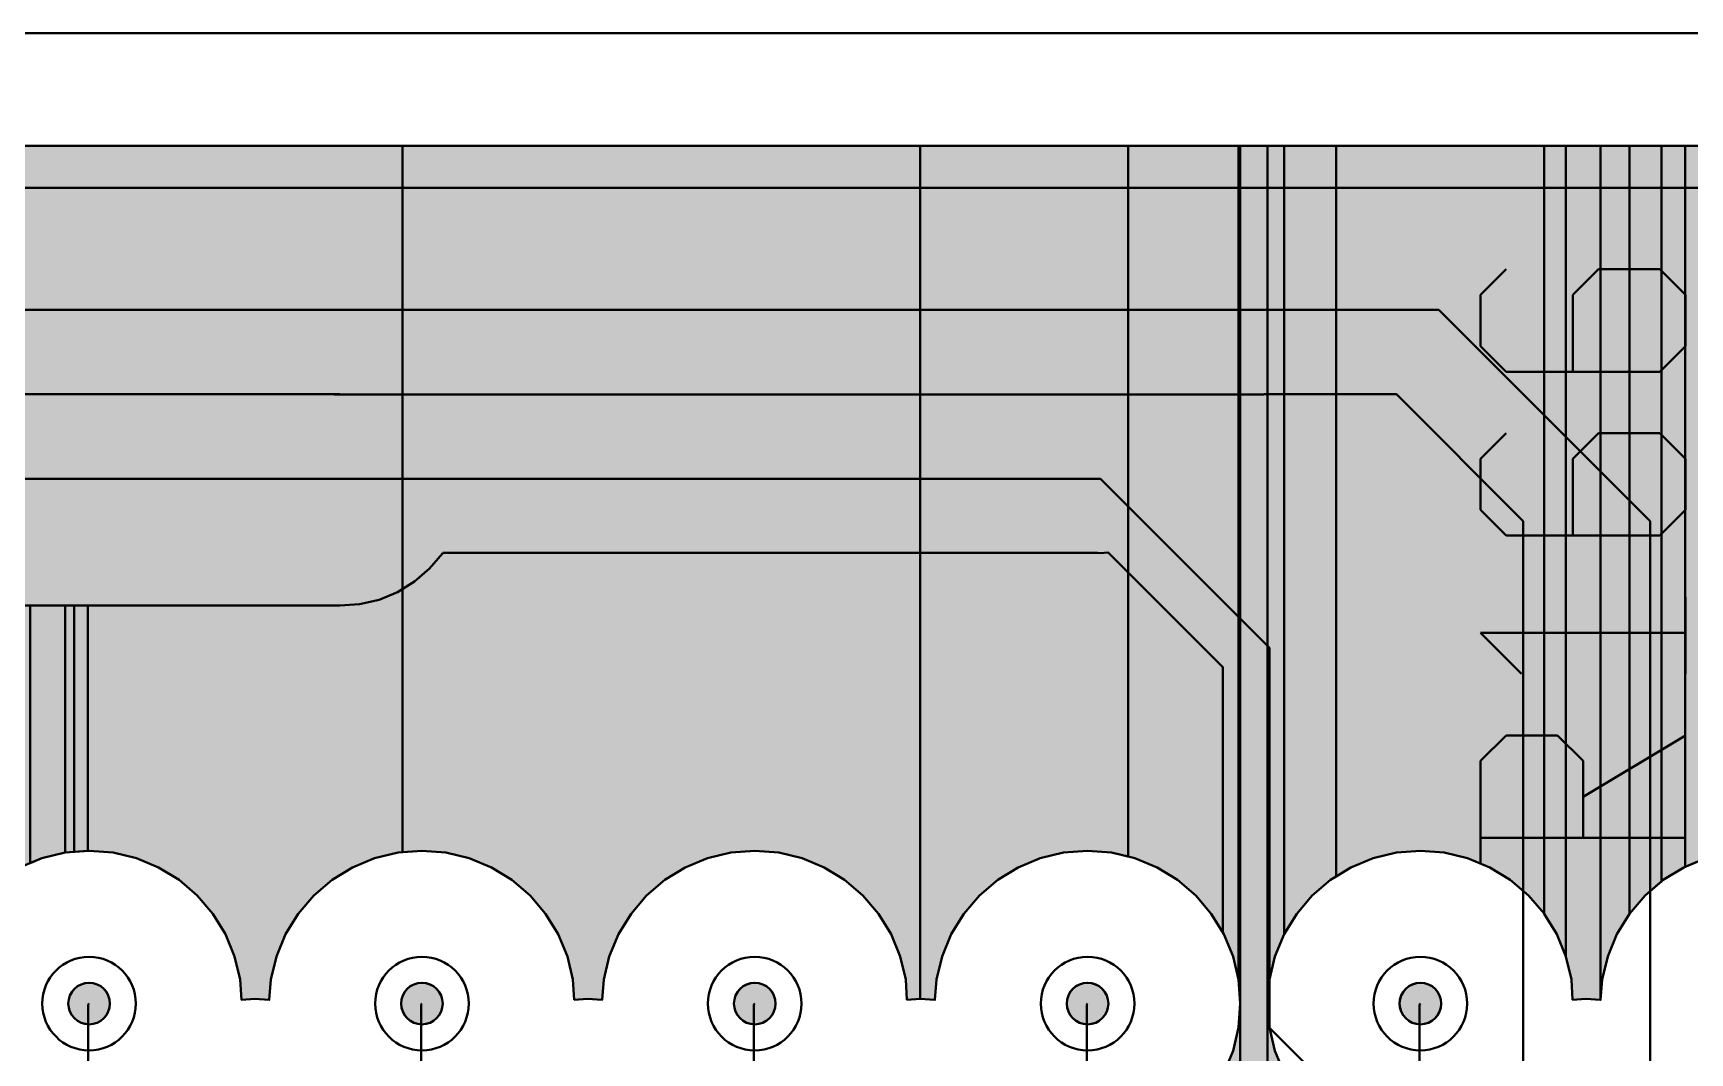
# Model space of a CAD drawing. Header units: millimetres. Extents: x 3.8 to 71.6, y 3.7 to 38.5.
# Drawn here: x 33.43 to 41.4, y 33.54 to 38.45 of the extents above; entities that cross this region are included whole.
import ezdxf

# ---------------------------------------------------------------- set-up
doc = ezdxf.new("R2010")
doc.units = ezdxf.units.MM
for name, color, linetype in [('bottom_copper', 7, 'Continuous'), ('drill_plated', 7, 'Continuous'), ('outline', 7, 'Continuous'), ('top_copper', 7, 'Continuous'), ('top_silk', 7, 'Continuous')]:
    doc.layers.add(name, color=color, linetype=linetype)

# ---------------------------------------------------------------- blocks, each defined once
blk = doc.blocks.new('Block4090')
at = {"layer": 'bottom_copper', "lineweight": 40}
for points in [[(0, 29.8829), (-0.0442, 29.9895), (-0.1045, 30.0879), (-0.1048, 33.782), (0, 33.782), (0, 29.8829)], [(0.1668, 29.6734), (0.0967, 29.679), (0.0326, 29.6739), (0.0269, 29.7707), (0, 29.8829), (0, 33.782), (0.1668, 33.782), (0.1668, 29.6734)], [(0.3059, 30.0879), (0.2456, 29.9895), (0.2014, 29.8829), (0.1745, 29.7707), (0.1668, 29.6734), (0.1668, 33.782), (0.3059, 33.782), (0.3059, 30.0879)], [(0.4592, 30.2426), (0.3808, 30.1756), (0.3059, 30.0879), (0.3059, 33.782), (0.4592, 33.782), (0.4592, 30.2426)], [(0.5734, 30.3135), (0.567, 30.3108), (0.4685, 30.2505), (0.4592, 30.2426), (0.4592, 33.782), (0.5734, 33.782), (0.5734, 30.3135)], [(0.7493, 30.3732), (0.6735, 30.355), (0.5734, 30.3135), (0.5734, 33.782), (0.7493, 33.782), (0.7493, 30.3732)]]:
    blk.add_hatch(color=7, dxfattribs=at).paths.add_polyline_path(points, flags=0)
at = {"layer": 'bottom_copper', "color": 7, "lineweight": 40}
for points in [[(0, 29.8829), (-0.0442, 29.9895), (-0.1045, 30.0879), (-0.1048, 33.782), (0, 33.782), (0, 29.8829)], [(0.1668, 29.6734), (0.0967, 29.679), (0.0326, 29.6739), (0.0269, 29.7707), (0, 29.8829), (0, 33.782), (0.1668, 33.782), (0.1668, 29.6734)], [(0.3059, 30.0879), (0.2456, 29.9895), (0.2014, 29.8829), (0.1745, 29.7707), (0.1668, 29.6734), (0.1668, 33.782), (0.3059, 33.782), (0.3059, 30.0879)], [(0.4592, 30.2426), (0.3808, 30.1756), (0.3059, 30.0879), (0.3059, 33.782), (0.4592, 33.782), (0.4592, 30.2426)], [(0.5734, 30.3135), (0.567, 30.3108), (0.4685, 30.2505), (0.4592, 30.2426), (0.4592, 33.782), (0.5734, 33.782), (0.5734, 30.3135)], [(0.7493, 30.3732), (0.6735, 30.355), (0.5734, 30.3135), (0.5734, 33.782), (0.7493, 33.782), (0.7493, 30.3732)]]:
    blk.add_lwpolyline(points, close=True, dxfattribs=at)
blk = doc.blocks.new('Block6140')
at = {"layer": 'bottom_copper', "lineweight": 40}
for points in [[(0, 0), (-0.0269, 0.1122), (-0.0711, 0.2188), (-0.1314, 0.3172), (-0.2063, 0.4049), (-0.294, 0.4798), (-0.3924, 0.5401), (-0.499, 0.5843), (-0.5317, 0.5921), (-0.5317, 4.0113), (0, 4.0113), (0, 0)], [(0.0068, -0.115), (0, 0), (0, 4.0113), (0.0068, 4.0113), (0.0068, -0.115)], [(0.1385, -0.819), (0.0068, -0.819), (0.0068, 4.0113), (0.1385, 4.0113), (0.1385, -0.819)], [(0.2187, 0.2188), (0.1745, 0.1122), (0.1476, 0), (0.1385, -0.115), (0.1385, 4.0113), (0.2187, 4.0113), (0.2187, 0.2188)], [(0.4683, 0.4962), (0.4416, 0.4798), (0.3539, 0.4049), (0.279, 0.3172), (0.2187, 0.2188), (0.2187, 4.0113), (0.4683, 4.0113), (0.4683, 0.4962)], [(0.0068, -0.819), (-0.1206, -0.819), (-0.1206, -0.5296), (-0.0711, -0.4488), (-0.0269, -0.3422), (0, -0.23), (0.0068, -0.115), (0.0068, -0.819)], [(0.2602, -0.819), (0.1385, -0.819), (0.1385, -0.115), (0.1476, -0.23), (0.1745, -0.3422), (0.2187, -0.4488), (0.2602, -0.5166), (0.2602, -0.819)]]:
    blk.add_hatch(color=7, dxfattribs=at).paths.add_polyline_path(points, flags=0)
at = {"layer": 'bottom_copper', "color": 7, "lineweight": 40}
for points in [[(0, 0), (-0.0269, 0.1122), (-0.0711, 0.2188), (-0.1314, 0.3172), (-0.2063, 0.4049), (-0.294, 0.4798), (-0.3924, 0.5401), (-0.499, 0.5843), (-0.5317, 0.5921), (-0.5317, 4.0113), (0, 4.0113), (0, 0)], [(0.0068, -0.115), (0, 0), (0, 4.0113), (0.0068, 4.0113), (0.0068, -0.115)], [(0.1385, -0.819), (0.0068, -0.819), (0.0068, 4.0113), (0.1385, 4.0113), (0.1385, -0.819)], [(0.2187, 0.2188), (0.1745, 0.1122), (0.1476, 0), (0.1385, -0.115), (0.1385, 4.0113), (0.2187, 4.0113), (0.2187, 0.2188)], [(0.4683, 0.4962), (0.4416, 0.4798), (0.3539, 0.4049), (0.279, 0.3172), (0.2187, 0.2188), (0.2187, 4.0113), (0.4683, 4.0113), (0.4683, 0.4962)], [(0.0068, -0.819), (-0.1206, -0.819), (-0.1206, -0.5296), (-0.0711, -0.4488), (-0.0269, -0.3422), (0, -0.23), (0.0068, -0.115), (0.0068, -0.819)], [(0.2602, -0.819), (0.1385, -0.819), (0.1385, -0.115), (0.1476, -0.23), (0.1745, -0.3422), (0.2187, -0.4488), (0.2602, -0.5166), (0.2602, -0.819)]]:
    blk.add_lwpolyline(points, close=True, dxfattribs=at)
blk = doc.blocks.new('Block12384')
at = {"layer": 'bottom_copper', "lineweight": 40}
blk.add_hatch(color=7, dxfattribs=at).paths.add_polyline_path([(3.8698, 4.0074), (3.8486, 4.0057), (3.7364, 3.9788), (3.6298, 3.9346), (3.5314, 3.8743), (3.4437, 3.7994), (3.3688, 3.7117), (3.3085, 3.6133), (3.2643, 3.5067), (3.2374, 3.3945), (3.2297, 3.2972), (3.1596, 3.3028), (3.0955, 3.2977), (3.0898, 3.3945), (3.0629, 3.5067), (3.0187, 3.6133), (2.9584, 3.7117), (2.8835, 3.7994), (2.7958, 3.8743), (2.6974, 3.9346), (2.5908, 3.9788), (2.4786, 4.0057), (2.3636, 4.0148), (2.2486, 4.0057), (2.1364, 3.9788), (2.0298, 3.9346), (1.9314, 3.8743), (1.8437, 3.7994), (1.7688, 3.7117), (1.7085, 3.6133), (1.6643, 3.5067), (1.6374, 3.3945), (1.6297, 3.2972), (1.5596, 3.3028), (1.4446, 3.2937), (1.3324, 3.2668), (1.2258, 3.2226), (1.1274, 3.1623), (1.0397, 3.0874), (0.9648, 2.9997), (0.9045, 2.9013), (0.8603, 2.7947), (0.8334, 2.6825), (0.825, 2.5755), (0.5295, 2.5755), (0.5096, 2.5771), (0.4299, 2.5708), (0.3521, 2.5521), (0.2783, 2.5215), (0.2101, 2.4797), (0.1493, 2.4278), (0.0974, 2.367), (0.0974, 7.4058), (3.8698, 7.4058), (3.8698, 4.0074)], flags=0)
at = {"layer": 'bottom_copper', "color": 7, "lineweight": 40}
blk.add_lwpolyline([(0.0974, 7.4058), (3.8698, 7.4058), (3.8698, 4.0074), (3.8698, 4.0074), (3.8486, 4.0057), (3.7364, 3.9788), (3.6298, 3.9346), (3.5314, 3.8743), (3.4437, 3.7994), (3.3688, 3.7117), (3.3085, 3.6133), (3.2643, 3.5067), (3.2374, 3.3945), (3.2297, 3.2972), (3.1596, 3.3028), (3.0955, 3.2977), (3.0898, 3.3945), (3.0629, 3.5067), (3.0187, 3.6133), (2.9584, 3.7117), (2.8835, 3.7994), (2.7958, 3.8743), (2.6974, 3.9346), (2.5908, 3.9788), (2.4786, 4.0057), (2.3636, 4.0148), (2.2486, 4.0057), (2.1364, 3.9788), (2.0298, 3.9346)], dxfattribs=at)
blk = doc.blocks.new('Block37699')
at = {"layer": 'top_copper', "lineweight": 40}
for points in [[(4.074, 4.4845), (3.9618, 4.4576), (3.9049, 4.434), (3.9049, 5.6731), (4.074, 5.6731), (4.074, 4.4845)], [(4.117, 4.4879), (4.074, 4.4845), (4.074, 5.6731), (4.117, 5.6731), (4.117, 4.4879)], [(4.1835, 4.4931), (4.117, 4.4879), (4.117, 5.6731), (4.1835, 5.6731), (4.1835, 4.4931)]]:
    blk.add_hatch(color=7, dxfattribs=at).paths.add_polyline_path(points, flags=0)
at = {"layer": 'top_copper', "color": 7, "lineweight": 40}
for points in [[(4.074, 4.4845), (3.9618, 4.4576), (3.9049, 4.434), (3.9049, 5.6731), (4.074, 5.6731), (4.074, 4.4845)], [(4.117, 4.4879), (4.074, 4.4845), (4.074, 5.6731), (4.117, 5.6731), (4.117, 4.4879)], [(4.1835, 4.4931), (4.117, 4.4879), (4.117, 5.6731), (4.1835, 5.6731), (4.1835, 4.4931)]]:
    blk.add_lwpolyline(points, close=True, dxfattribs=at)

msp = doc.modelspace()

# ---------------------------------------------------------------- hatches: boundary and pattern name
at = {"layer": 'bottom_copper', "lineweight": 40}
for points in [[(37.6985, 33.8051), (37.6359, 33.8002), (37.6302, 33.897), (37.6033, 34.0092), (37.5591, 34.1158), (37.4988, 34.2142), (37.4239, 34.3019), (37.3362, 34.3768), (37.2378, 34.4371), (37.1312, 34.4813), (37.019, 34.5082), (36.904, 34.5173), (36.789, 34.5082), (36.6768, 34.4813), (36.5702, 34.4371), (36.4718, 34.3768), (36.3841, 34.3019), (36.3092, 34.2142), (36.2489, 34.1158), (36.2047, 34.0092), (36.1778, 33.897), (36.1701, 33.7997), (36.1, 33.8053), (36.0359, 33.8002), (36.0302, 33.897), (36.0033, 34.0092), (35.9591, 34.1158), (35.8988, 34.2142), (35.8239, 34.3019), (35.7362, 34.3768), (35.6378, 34.4371), (35.5312, 34.4813), (35.419, 34.5082), (35.304, 34.5173), (35.2102, 34.5099), (35.2102, 37.9083), (37.6985, 37.9083), (37.6985, 33.8051)], [(38.6985, 34.4891), (38.619, 34.5082), (38.504, 34.5173), (38.389, 34.5082), (38.2768, 34.4813), (38.1702, 34.4371), (38.0718, 34.3768), (37.9841, 34.3019), (37.9092, 34.2142), (37.8489, 34.1158), (37.8047, 34.0092), (37.7778, 33.897), (37.7701, 33.7997), (37.7, 33.8053), (37.6985, 33.8051), (37.6985, 37.9083), (38.6985, 37.9083), (38.6985, 34.4891)], [(40.6985, 34.2145), (40.6239, 34.3019), (40.5362, 34.3768), (40.4378, 34.4371), (40.3312, 34.4813), (40.219, 34.5082), (40.104, 34.5173), (39.989, 34.5082), (39.8768, 34.4813), (39.7702, 34.4371), (39.6985, 34.3932), (39.6985, 37.9083), (40.6985, 37.9083), (40.6985, 34.2145)], [(33.8021, 33.7625), (33.7964, 33.7437), (33.7871, 33.7264), (33.7747, 33.7113), (33.7596, 33.6989), (33.7423, 33.6896), (33.7235, 33.6839), (33.704, 33.682), (33.6845, 33.6839), (33.6657, 33.6896), (33.6484, 33.6989), (33.6333, 33.7113), (33.6209, 33.7264), (33.6116, 33.7437), (33.6059, 33.7625), (33.604, 33.782), (33.6059, 33.8015), (33.6116, 33.8203), (33.6209, 33.8376), (33.6333, 33.8527), (33.6484, 33.8651), (33.6657, 33.8744), (33.6845, 33.8801), (33.704, 33.882), (33.7235, 33.8801), (33.7423, 33.8744), (33.7596, 33.8651), (33.7747, 33.8527), (33.7871, 33.8376), (33.7964, 33.8203), (33.8021, 33.8015), (33.804, 33.782), (33.8021, 33.7625)], [(35.4021, 33.7625), (35.3964, 33.7437), (35.3871, 33.7264), (35.3747, 33.7113), (35.3596, 33.6989), (35.3423, 33.6896), (35.3235, 33.6839), (35.304, 33.682), (35.2845, 33.6839), (35.2657, 33.6896), (35.2484, 33.6989), (35.2333, 33.7113), (35.2209, 33.7264), (35.2116, 33.7437), (35.2059, 33.7625), (35.204, 33.782), (35.2059, 33.8015), (35.2116, 33.8203), (35.2209, 33.8376), (35.2333, 33.8527), (35.2484, 33.8651), (35.2657, 33.8744), (35.2845, 33.8801), (35.304, 33.882), (35.3235, 33.8801), (35.3423, 33.8744), (35.3596, 33.8651), (35.3747, 33.8527), (35.3871, 33.8376), (35.3964, 33.8203), (35.4021, 33.8015), (35.404, 33.782), (35.4021, 33.7625)], [(37.0021, 33.7625), (36.9964, 33.7437), (36.9871, 33.7264), (36.9747, 33.7113), (36.9596, 33.6989), (36.9423, 33.6896), (36.9235, 33.6839), (36.904, 33.682), (36.8845, 33.6839), (36.8657, 33.6896), (36.8484, 33.6989), (36.8333, 33.7113), (36.8209, 33.7264), (36.8116, 33.7437), (36.8059, 33.7625), (36.804, 33.782), (36.8059, 33.8015), (36.8116, 33.8203), (36.8209, 33.8376), (36.8333, 33.8527), (36.8484, 33.8651), (36.8657, 33.8744), (36.8845, 33.8801), (36.904, 33.882), (36.9235, 33.8801), (36.9423, 33.8744), (36.9596, 33.8651), (36.9747, 33.8527), (36.9871, 33.8376), (36.9964, 33.8203), (37.0021, 33.8015), (37.004, 33.782), (37.0021, 33.7625)], [(38.6021, 33.7625), (38.5964, 33.7437), (38.5871, 33.7264), (38.5747, 33.7113), (38.5596, 33.6989), (38.5423, 33.6896), (38.5235, 33.6839), (38.504, 33.682), (38.4845, 33.6839), (38.4657, 33.6896), (38.4484, 33.6989), (38.4333, 33.7113), (38.4209, 33.7264), (38.4116, 33.7437), (38.4059, 33.7625), (38.404, 33.782), (38.4059, 33.8015), (38.4116, 33.8203), (38.4209, 33.8376), (38.4333, 33.8527), (38.4484, 33.8651), (38.4657, 33.8744), (38.4845, 33.8801), (38.504, 33.882), (38.5235, 33.8801), (38.5423, 33.8744), (38.5596, 33.8651), (38.5747, 33.8527), (38.5871, 33.8376), (38.5964, 33.8203), (38.6021, 33.8015), (38.604, 33.782), (38.6021, 33.7625)], [(40.2021, 33.7625), (40.1964, 33.7437), (40.1871, 33.7264), (40.1747, 33.7113), (40.1596, 33.6989), (40.1423, 33.6896), (40.1235, 33.6839), (40.104, 33.682), (40.0845, 33.6839), (40.0657, 33.6896), (40.0484, 33.6989), (40.0333, 33.7113), (40.0209, 33.7264), (40.0116, 33.7437), (40.0059, 33.7625), (40.004, 33.782), (40.0059, 33.8015), (40.0116, 33.8203), (40.0209, 33.8376), (40.0333, 33.8527), (40.0484, 33.8651), (40.0657, 33.8744), (40.0845, 33.8801), (40.104, 33.882), (40.1235, 33.8801), (40.1423, 33.8744), (40.1596, 33.8651), (40.1747, 33.8527), (40.1871, 33.8376), (40.1964, 33.8203), (40.2021, 33.8015), (40.204, 33.782), (40.2021, 33.7625)]]:
    msp.add_hatch(color=7, dxfattribs=at).paths.add_polyline_path(points, flags=0)
at = {"layer": 'drill_plated', "lineweight": 40}
for points in [[(33.8021, 33.7625), (33.7964, 33.7437), (33.7871, 33.7264), (33.7747, 33.7113), (33.7596, 33.6989), (33.7423, 33.6896), (33.7235, 33.6839), (33.704, 33.682), (33.6845, 33.6839), (33.6657, 33.6896), (33.6484, 33.6989), (33.6333, 33.7113), (33.6209, 33.7264), (33.6116, 33.7437), (33.6059, 33.7625), (33.604, 33.782), (33.6059, 33.8015), (33.6116, 33.8203), (33.6209, 33.8376), (33.6333, 33.8527), (33.6484, 33.8651), (33.6657, 33.8744), (33.6845, 33.8801), (33.704, 33.882), (33.7235, 33.8801), (33.7423, 33.8744), (33.7596, 33.8651), (33.7747, 33.8527), (33.7871, 33.8376), (33.7964, 33.8203), (33.8021, 33.8015), (33.804, 33.782), (33.8021, 33.7625)], [(35.4021, 33.7625), (35.3964, 33.7437), (35.3871, 33.7264), (35.3747, 33.7113), (35.3596, 33.6989), (35.3423, 33.6896), (35.3235, 33.6839), (35.304, 33.682), (35.2845, 33.6839), (35.2657, 33.6896), (35.2484, 33.6989), (35.2333, 33.7113), (35.2209, 33.7264), (35.2116, 33.7437), (35.2059, 33.7625), (35.204, 33.782), (35.2059, 33.8015), (35.2116, 33.8203), (35.2209, 33.8376), (35.2333, 33.8527), (35.2484, 33.8651), (35.2657, 33.8744), (35.2845, 33.8801), (35.304, 33.882), (35.3235, 33.8801), (35.3423, 33.8744), (35.3596, 33.8651), (35.3747, 33.8527), (35.3871, 33.8376), (35.3964, 33.8203), (35.4021, 33.8015), (35.404, 33.782), (35.4021, 33.7625)], [(37.0021, 33.7625), (36.9964, 33.7437), (36.9871, 33.7264), (36.9747, 33.7113), (36.9596, 33.6989), (36.9423, 33.6896), (36.9235, 33.6839), (36.904, 33.682), (36.8845, 33.6839), (36.8657, 33.6896), (36.8484, 33.6989), (36.8333, 33.7113), (36.8209, 33.7264), (36.8116, 33.7437), (36.8059, 33.7625), (36.804, 33.782), (36.8059, 33.8015), (36.8116, 33.8203), (36.8209, 33.8376), (36.8333, 33.8527), (36.8484, 33.8651), (36.8657, 33.8744), (36.8845, 33.8801), (36.904, 33.882), (36.9235, 33.8801), (36.9423, 33.8744), (36.9596, 33.8651), (36.9747, 33.8527), (36.9871, 33.8376), (36.9964, 33.8203), (37.0021, 33.8015), (37.004, 33.782), (37.0021, 33.7625)], [(38.6021, 33.7625), (38.5964, 33.7437), (38.5871, 33.7264), (38.5747, 33.7113), (38.5596, 33.6989), (38.5423, 33.6896), (38.5235, 33.6839), (38.504, 33.682), (38.4845, 33.6839), (38.4657, 33.6896), (38.4484, 33.6989), (38.4333, 33.7113), (38.4209, 33.7264), (38.4116, 33.7437), (38.4059, 33.7625), (38.404, 33.782), (38.4059, 33.8015), (38.4116, 33.8203), (38.4209, 33.8376), (38.4333, 33.8527), (38.4484, 33.8651), (38.4657, 33.8744), (38.4845, 33.8801), (38.504, 33.882), (38.5235, 33.8801), (38.5423, 33.8744), (38.5596, 33.8651), (38.5747, 33.8527), (38.5871, 33.8376), (38.5964, 33.8203), (38.6021, 33.8015), (38.604, 33.782), (38.6021, 33.7625)], [(40.2021, 33.7625), (40.1964, 33.7437), (40.1871, 33.7264), (40.1747, 33.7113), (40.1596, 33.6989), (40.1423, 33.6896), (40.1235, 33.6839), (40.104, 33.682), (40.0845, 33.6839), (40.0657, 33.6896), (40.0484, 33.6989), (40.0333, 33.7113), (40.0209, 33.7264), (40.0116, 33.7437), (40.0059, 33.7625), (40.004, 33.782), (40.0059, 33.8015), (40.0116, 33.8203), (40.0209, 33.8376), (40.0333, 33.8527), (40.0484, 33.8651), (40.0657, 33.8744), (40.0845, 33.8801), (40.104, 33.882), (40.1235, 33.8801), (40.1423, 33.8744), (40.1596, 33.8651), (40.1747, 33.8527), (40.1871, 33.8376), (40.1964, 33.8203), (40.2021, 33.8015), (40.204, 33.782), (40.2021, 33.7625)]]:
    msp.add_hatch(color=7, dxfattribs=at).paths.add_polyline_path(points, flags=0)
at = {"layer": 'top_copper', "lineweight": 40}
for points in [[(39.1542, 34.1238), (39.0988, 34.2142), (39.0239, 34.3019), (38.9362, 34.3768), (38.8378, 34.4371), (38.7312, 34.4813), (38.619, 34.5082), (38.504, 34.5173), (38.389, 34.5082), (38.2768, 34.4813), (38.1702, 34.4371), (38.0718, 34.3768), (37.9841, 34.3019), (37.9092, 34.2142), (37.8489, 34.1158), (37.8047, 34.0092), (37.7778, 33.897), (37.7701, 33.7997), (37.7, 33.8053), (37.6359, 33.8002), (37.6302, 33.897), (37.6033, 34.0092), (37.5591, 34.1158), (37.4988, 34.2142), (37.4239, 34.3019), (37.3362, 34.3768), (37.2378, 34.4371), (37.1312, 34.4813), (37.019, 34.5082), (36.904, 34.5173), (36.789, 34.5082), (36.6768, 34.4813), (36.5702, 34.4371), (36.4718, 34.3768), (36.3841, 34.3019), (36.3092, 34.2142), (36.2489, 34.1158), (36.2047, 34.0092), (36.1778, 33.897), (36.1701, 33.7997), (36.1, 33.8053), (36.0359, 33.8002), (36.0302, 33.897), (36.0033, 34.0092), (35.9591, 34.1158), (35.8988, 34.2142), (35.8239, 34.3019), (35.7362, 34.3768), (35.6378, 34.4371), (35.5312, 34.4813), (35.419, 34.5082), (35.304, 34.5173), (35.189, 34.5082), (35.0768, 34.4813), (34.9702, 34.4371), (34.8718, 34.3768), (34.7841, 34.3019), (34.7092, 34.2142), (34.6489, 34.1158), (34.6047, 34.0092), (34.5778, 33.897), (34.5701, 33.7997), (34.5, 33.8053), (34.4359, 33.8002), (34.4302, 33.897), (34.4033, 34.0092), (34.3591, 34.1158), (34.2988, 34.2142), (34.2239, 34.3019), (34.1362, 34.3768), (34.0378, 34.4371), (33.9312, 34.4813), (33.819, 34.5082), (33.704, 34.5173), (33.6985, 34.5168), (33.6985, 35.6968), (34.9088, 35.6968), (35.0045, 35.7024), (35.0978, 35.7248), (35.1864, 35.7616), (35.2682, 35.8117), (35.3412, 35.874), (35.4035, 35.947), (35.4053, 35.95), (38.5517, 35.95), (38.5656, 35.9489), (38.6028, 35.9518), (39.1542, 35.4004), (39.1542, 34.1238)], [(33.8021, 33.7625), (33.7964, 33.7437), (33.7871, 33.7264), (33.7747, 33.7113), (33.7596, 33.6989), (33.7423, 33.6896), (33.7235, 33.6839), (33.704, 33.682), (33.6845, 33.6839), (33.6657, 33.6896), (33.6484, 33.6989), (33.6333, 33.7113), (33.6209, 33.7264), (33.6116, 33.7437), (33.6059, 33.7625), (33.604, 33.782), (33.6059, 33.8015), (33.6116, 33.8203), (33.6209, 33.8376), (33.6333, 33.8527), (33.6484, 33.8651), (33.6657, 33.8744), (33.6845, 33.8801), (33.704, 33.882), (33.7235, 33.8801), (33.7423, 33.8744), (33.7596, 33.8651), (33.7747, 33.8527), (33.7871, 33.8376), (33.7964, 33.8203), (33.8021, 33.8015), (33.804, 33.782), (33.8021, 33.7625)], [(35.4021, 33.7625), (35.3964, 33.7437), (35.3871, 33.7264), (35.3747, 33.7113), (35.3596, 33.6989), (35.3423, 33.6896), (35.3235, 33.6839), (35.304, 33.682), (35.2845, 33.6839), (35.2657, 33.6896), (35.2484, 33.6989), (35.2333, 33.7113), (35.2209, 33.7264), (35.2116, 33.7437), (35.2059, 33.7625), (35.204, 33.782), (35.2059, 33.8015), (35.2116, 33.8203), (35.2209, 33.8376), (35.2333, 33.8527), (35.2484, 33.8651), (35.2657, 33.8744), (35.2845, 33.8801), (35.304, 33.882), (35.3235, 33.8801), (35.3423, 33.8744), (35.3596, 33.8651), (35.3747, 33.8527), (35.3871, 33.8376), (35.3964, 33.8203), (35.4021, 33.8015), (35.404, 33.782), (35.4021, 33.7625)], [(37.0021, 33.7625), (36.9964, 33.7437), (36.9871, 33.7264), (36.9747, 33.7113), (36.9596, 33.6989), (36.9423, 33.6896), (36.9235, 33.6839), (36.904, 33.682), (36.8845, 33.6839), (36.8657, 33.6896), (36.8484, 33.6989), (36.8333, 33.7113), (36.8209, 33.7264), (36.8116, 33.7437), (36.8059, 33.7625), (36.804, 33.782), (36.8059, 33.8015), (36.8116, 33.8203), (36.8209, 33.8376), (36.8333, 33.8527), (36.8484, 33.8651), (36.8657, 33.8744), (36.8845, 33.8801), (36.904, 33.882), (36.9235, 33.8801), (36.9423, 33.8744), (36.9596, 33.8651), (36.9747, 33.8527), (36.9871, 33.8376), (36.9964, 33.8203), (37.0021, 33.8015), (37.004, 33.782), (37.0021, 33.7625)], [(38.6021, 33.7625), (38.5964, 33.7437), (38.5871, 33.7264), (38.5747, 33.7113), (38.5596, 33.6989), (38.5423, 33.6896), (38.5235, 33.6839), (38.504, 33.682), (38.4845, 33.6839), (38.4657, 33.6896), (38.4484, 33.6989), (38.4333, 33.7113), (38.4209, 33.7264), (38.4116, 33.7437), (38.4059, 33.7625), (38.404, 33.782), (38.4059, 33.8015), (38.4116, 33.8203), (38.4209, 33.8376), (38.4333, 33.8527), (38.4484, 33.8651), (38.4657, 33.8744), (38.4845, 33.8801), (38.504, 33.882), (38.5235, 33.8801), (38.5423, 33.8744), (38.5596, 33.8651), (38.5747, 33.8527), (38.5871, 33.8376), (38.5964, 33.8203), (38.6021, 33.8015), (38.604, 33.782), (38.6021, 33.7625)], [(40.2021, 33.7625), (40.1964, 33.7437), (40.1871, 33.7264), (40.1747, 33.7113), (40.1596, 33.6989), (40.1423, 33.6896), (40.1235, 33.6839), (40.104, 33.682), (40.0845, 33.6839), (40.0657, 33.6896), (40.0484, 33.6989), (40.0333, 33.7113), (40.0209, 33.7264), (40.0116, 33.7437), (40.0059, 33.7625), (40.004, 33.782), (40.0059, 33.8015), (40.0116, 33.8203), (40.0209, 33.8376), (40.0333, 33.8527), (40.0484, 33.8651), (40.0657, 33.8744), (40.0845, 33.8801), (40.104, 33.882), (40.1235, 33.8801), (40.1423, 33.8744), (40.1596, 33.8651), (40.1747, 33.8527), (40.1871, 33.8376), (40.1964, 33.8203), (40.2021, 33.8015), (40.204, 33.782), (40.2021, 33.7625)]]:
    msp.add_hatch(color=7, dxfattribs=at).paths.add_polyline_path(points, flags=0)

# ---------------------------------------------------------------- linework, layer by layer
at = {"layer": 'bottom_copper', "color": 7, "lineweight": 40}
for p, q in [((30.6985, 37.9083), (35.2102, 37.9083)), ((35.2102, 34.5099), (35.2102, 37.9083)), ((35.2102, 37.9083), (37.6985, 37.9083)), ((35.2102, 37.9083), (35.2102, 34.5099)), ((37.6985, 33.8051), (37.6985, 37.9083)), ((37.6985, 37.9083), (38.6985, 37.9083)), ((37.6985, 37.9083), (37.6985, 33.8051)), ((38.6985, 34.4891), (38.6985, 37.9083)), ((38.6985, 37.9083), (39.6985, 37.9083)), ((38.6985, 37.9083), (38.6985, 34.4891)), ((39.6985, 34.3932), (39.6985, 37.9083)), ((39.6985, 37.9083), (40.6985, 37.9083)), ((39.6985, 37.9083), (39.6985, 34.3932)), ((40.6985, 34.2145), (40.6985, 37.9083)), ((40.6985, 37.9083), (48.6682, 37.9083)), ((40.6985, 37.9083), (40.6985, 34.2145)), ((33.589, 34.5082), (33.4768, 34.4813)), ((33.704, 34.5173), (33.589, 34.5082)), ((33.819, 34.5082), (33.704, 34.5173)), ((33.9312, 34.4813), (33.819, 34.5082)), ((35.189, 34.5082), (35.0768, 34.4813)), ((35.2102, 34.5099), (35.189, 34.5082)), ((35.304, 34.5173), (35.2102, 34.5099)), ((35.419, 34.5082), (35.304, 34.5173)), ((35.5312, 34.4813), (35.419, 34.5082)), ((36.789, 34.5082), (36.6768, 34.4813)), ((36.904, 34.5173), (36.789, 34.5082)), ((37.019, 34.5082), (36.904, 34.5173)), ((37.1312, 34.4813), (37.019, 34.5082)), ((38.389, 34.5082), (38.2768, 34.4813)), ((38.504, 34.5173), (38.389, 34.5082)), ((38.619, 34.5082), (38.504, 34.5173)), ((38.6985, 34.4891), (38.619, 34.5082)), ((38.7312, 34.4813), (38.6985, 34.4891)), ((39.989, 34.5082), (39.8768, 34.4813)), ((40.104, 34.5173), (39.989, 34.5082)), ((40.219, 34.5082), (40.104, 34.5173)), ((40.3312, 34.4813), (40.219, 34.5082)), ((33.4768, 34.4813), (33.3702, 34.4371)), ((34.0378, 34.4371), (33.9312, 34.4813)), ((34.1362, 34.3768), (34.0378, 34.4371)), ((34.9702, 34.4371), (34.8718, 34.3768)), ((35.0768, 34.4813), (34.9702, 34.4371)), ((35.6378, 34.4371), (35.5312, 34.4813)), ((35.7362, 34.3768), (35.6378, 34.4371)), ((36.5702, 34.4371), (36.4718, 34.3768)), ((36.6768, 34.4813), (36.5702, 34.4371)), ((37.2378, 34.4371), (37.1312, 34.4813)), ((37.3362, 34.3768), (37.2378, 34.4371)), ((38.1702, 34.4371), (38.0718, 34.3768)), ((38.2768, 34.4813), (38.1702, 34.4371)), ((38.8378, 34.4371), (38.7312, 34.4813)), ((38.9362, 34.3768), (38.8378, 34.4371)), ((39.7702, 34.4371), (39.6985, 34.3932)), ((39.8768, 34.4813), (39.7702, 34.4371)), ((40.4378, 34.4371), (40.3312, 34.4813)), ((40.5362, 34.3768), (40.4378, 34.4371)), ((41.3702, 34.4371), (41.2718, 34.3768)), ((41.4768, 34.4813), (41.3702, 34.4371)), ((34.2239, 34.3019), (34.1362, 34.3768)), ((34.8718, 34.3768), (34.7841, 34.3019)), ((35.8239, 34.3019), (35.7362, 34.3768)), ((36.4718, 34.3768), (36.3841, 34.3019)), ((37.4239, 34.3019), (37.3362, 34.3768)), ((38.0718, 34.3768), (37.9841, 34.3019)), ((39.0239, 34.3019), (38.9362, 34.3768)), ((39.6718, 34.3768), (39.5841, 34.3019)), ((39.6985, 34.3932), (39.6718, 34.3768)), ((40.6239, 34.3019), (40.5362, 34.3768)), ((41.2718, 34.3768), (41.1841, 34.3019)), ((34.2988, 34.2142), (34.2239, 34.3019)), ((34.7841, 34.3019), (34.7092, 34.2142)), ((35.8988, 34.2142), (35.8239, 34.3019)), ((36.3841, 34.3019), (36.3092, 34.2142)), ((37.4988, 34.2142), (37.4239, 34.3019)), ((37.9841, 34.3019), (37.9092, 34.2142)), ((39.0988, 34.2142), (39.0239, 34.3019)), ((39.5841, 34.3019), (39.5092, 34.2142)), ((40.6985, 34.2145), (40.6239, 34.3019)), ((41.1841, 34.3019), (41.1092, 34.2142)), ((34.3591, 34.1158), (34.2988, 34.2142)), ((34.7092, 34.2142), (34.6489, 34.1158)), ((35.9591, 34.1158), (35.8988, 34.2142)), ((36.3092, 34.2142), (36.2489, 34.1158)), ((37.5591, 34.1158), (37.4988, 34.2142)), ((37.9092, 34.2142), (37.8489, 34.1158)), ((39.1591, 34.1158), (39.0988, 34.2142)), ((39.5092, 34.2142), (39.4489, 34.1158)), ((40.6988, 34.2142), (40.6985, 34.2145)), ((40.7591, 34.1158), (40.6988, 34.2142)), ((41.1092, 34.2142), (41.0489, 34.1158)), ((34.4033, 34.0092), (34.3591, 34.1158)), ((34.6489, 34.1158), (34.6047, 34.0092)), ((36.0033, 34.0092), (35.9591, 34.1158)), ((36.2489, 34.1158), (36.2047, 34.0092)), ((37.6033, 34.0092), (37.5591, 34.1158)), ((37.8489, 34.1158), (37.8047, 34.0092)), ((39.2033, 34.0092), (39.1591, 34.1158)), ((39.4489, 34.1158), (39.4047, 34.0092)), ((40.8033, 34.0092), (40.7591, 34.1158)), ((41.0489, 34.1158), (41.0047, 34.0092)), ((34.4302, 33.897), (34.4033, 34.0092)), ((34.6047, 34.0092), (34.5778, 33.897)), ((36.0302, 33.897), (36.0033, 34.0092)), ((36.2047, 34.0092), (36.1778, 33.897)), ((37.6302, 33.897), (37.6033, 34.0092)), ((37.8047, 34.0092), (37.7778, 33.897)), ((39.2302, 33.897), (39.2033, 34.0092)), ((39.4047, 34.0092), (39.3778, 33.897)), ((40.8302, 33.897), (40.8033, 34.0092)), ((41.0047, 34.0092), (40.9778, 33.897)), ((34.4359, 33.8002), (34.4302, 33.897)), ((34.5778, 33.897), (34.5701, 33.7997)), ((36.0359, 33.8002), (36.0302, 33.897)), ((36.1778, 33.897), (36.1701, 33.7997)), ((37.6359, 33.8002), (37.6302, 33.897)), ((37.7778, 33.897), (37.7701, 33.7997)), ((39.237, 33.782), (39.2302, 33.897)), ((39.3778, 33.897), (39.3687, 33.782)), ((40.8359, 33.8002), (40.8302, 33.897)), ((40.9778, 33.897), (40.9701, 33.7997)), ((33.7, 33.778), (33.704, 33.782)), ((33.7, 31.77), (33.7, 33.778)), ((34.5, 33.8053), (34.4359, 33.8002)), ((34.5701, 33.7997), (34.5, 33.8053)), ((35.3, 33.778), (35.304, 33.782)), ((35.3, 31.77), (35.3, 33.778)), ((36.1, 33.8053), (36.0359, 33.8002)), ((36.1701, 33.7997), (36.1, 33.8053)), ((36.9, 33.778), (36.904, 33.782)), ((36.9, 31.77), (36.9, 33.778)), ((37.6985, 33.8051), (37.6359, 33.8002)), ((37.7, 33.8053), (37.6985, 33.8051)), ((37.7701, 33.7997), (37.7, 33.8053)), ((38.5, 33.778), (38.504, 33.782)), ((38.5, 31.77), (38.5, 33.778)), ((39.2302, 33.667), (39.237, 33.782)), ((39.3687, 33.782), (39.3778, 33.667)), ((40.1, 33.778), (40.104, 33.782)), ((40.1, 31.77), (40.1, 33.778)), ((40.9, 33.8053), (40.8359, 33.8002)), ((40.9701, 33.7997), (40.9, 33.8053)), ((39.2033, 33.5548), (39.2302, 33.667)), ((39.3778, 33.667), (39.4047, 33.5548)), ((39.1591, 33.4482), (39.2033, 33.5548)), ((39.4047, 33.5548), (39.4489, 33.4482))]:
    msp.add_line(p, q, dxfattribs=at)
for points in [[(37.6985, 33.8051), (37.6359, 33.8002), (37.6302, 33.897), (37.6033, 34.0092), (37.5591, 34.1158), (37.4988, 34.2142), (37.4239, 34.3019), (37.3362, 34.3768), (37.2378, 34.4371), (37.1312, 34.4813), (37.019, 34.5082), (36.904, 34.5173), (36.789, 34.5082), (36.6768, 34.4813), (36.5702, 34.4371), (36.4718, 34.3768), (36.3841, 34.3019), (36.3092, 34.2142), (36.2489, 34.1158), (36.2047, 34.0092), (36.1778, 33.897), (36.1701, 33.7997), (36.1, 33.8053), (36.0359, 33.8002), (36.0302, 33.897), (36.0033, 34.0092), (35.9591, 34.1158), (35.8988, 34.2142), (35.8239, 34.3019), (35.7362, 34.3768), (35.6378, 34.4371), (35.5312, 34.4813), (35.419, 34.5082), (35.304, 34.5173), (35.2102, 34.5099), (35.2102, 37.9083), (37.6985, 37.9083), (37.6985, 33.8051)], [(38.6985, 34.4891), (38.619, 34.5082), (38.504, 34.5173), (38.389, 34.5082), (38.2768, 34.4813), (38.1702, 34.4371), (38.0718, 34.3768), (37.9841, 34.3019), (37.9092, 34.2142), (37.8489, 34.1158), (37.8047, 34.0092), (37.7778, 33.897), (37.7701, 33.7997), (37.7, 33.8053), (37.6985, 33.8051), (37.6985, 37.9083), (38.6985, 37.9083), (38.6985, 34.4891)], [(40.6985, 34.2145), (40.6239, 34.3019), (40.5362, 34.3768), (40.4378, 34.4371), (40.3312, 34.4813), (40.219, 34.5082), (40.104, 34.5173), (39.989, 34.5082), (39.8768, 34.4813), (39.7702, 34.4371), (39.6985, 34.3932), (39.6985, 37.9083), (40.6985, 37.9083), (40.6985, 34.2145)], [(33.8021, 33.7625), (33.7964, 33.7437), (33.7871, 33.7264), (33.7747, 33.7113), (33.7596, 33.6989), (33.7423, 33.6896), (33.7235, 33.6839), (33.704, 33.682), (33.6845, 33.6839), (33.6657, 33.6896), (33.6484, 33.6989), (33.6333, 33.7113), (33.6209, 33.7264), (33.6116, 33.7437), (33.6059, 33.7625), (33.604, 33.782), (33.6059, 33.8015), (33.6116, 33.8203), (33.6209, 33.8376), (33.6333, 33.8527), (33.6484, 33.8651), (33.6657, 33.8744), (33.6845, 33.8801), (33.704, 33.882), (33.7235, 33.8801), (33.7423, 33.8744), (33.7596, 33.8651), (33.7747, 33.8527), (33.7871, 33.8376), (33.7964, 33.8203), (33.8021, 33.8015), (33.804, 33.782), (33.8021, 33.7625)], [(35.4021, 33.7625), (35.3964, 33.7437), (35.3871, 33.7264), (35.3747, 33.7113), (35.3596, 33.6989), (35.3423, 33.6896), (35.3235, 33.6839), (35.304, 33.682), (35.2845, 33.6839), (35.2657, 33.6896), (35.2484, 33.6989), (35.2333, 33.7113), (35.2209, 33.7264), (35.2116, 33.7437), (35.2059, 33.7625), (35.204, 33.782), (35.2059, 33.8015), (35.2116, 33.8203), (35.2209, 33.8376), (35.2333, 33.8527), (35.2484, 33.8651), (35.2657, 33.8744), (35.2845, 33.8801), (35.304, 33.882), (35.3235, 33.8801), (35.3423, 33.8744), (35.3596, 33.8651), (35.3747, 33.8527), (35.3871, 33.8376), (35.3964, 33.8203), (35.4021, 33.8015), (35.404, 33.782), (35.4021, 33.7625)], [(37.0021, 33.7625), (36.9964, 33.7437), (36.9871, 33.7264), (36.9747, 33.7113), (36.9596, 33.6989), (36.9423, 33.6896), (36.9235, 33.6839), (36.904, 33.682), (36.8845, 33.6839), (36.8657, 33.6896), (36.8484, 33.6989), (36.8333, 33.7113), (36.8209, 33.7264), (36.8116, 33.7437), (36.8059, 33.7625), (36.804, 33.782), (36.8059, 33.8015), (36.8116, 33.8203), (36.8209, 33.8376), (36.8333, 33.8527), (36.8484, 33.8651), (36.8657, 33.8744), (36.8845, 33.8801), (36.904, 33.882), (36.9235, 33.8801), (36.9423, 33.8744), (36.9596, 33.8651), (36.9747, 33.8527), (36.9871, 33.8376), (36.9964, 33.8203), (37.0021, 33.8015), (37.004, 33.782), (37.0021, 33.7625)], [(38.6021, 33.7625), (38.5964, 33.7437), (38.5871, 33.7264), (38.5747, 33.7113), (38.5596, 33.6989), (38.5423, 33.6896), (38.5235, 33.6839), (38.504, 33.682), (38.4845, 33.6839), (38.4657, 33.6896), (38.4484, 33.6989), (38.4333, 33.7113), (38.4209, 33.7264), (38.4116, 33.7437), (38.4059, 33.7625), (38.404, 33.782), (38.4059, 33.8015), (38.4116, 33.8203), (38.4209, 33.8376), (38.4333, 33.8527), (38.4484, 33.8651), (38.4657, 33.8744), (38.4845, 33.8801), (38.504, 33.882), (38.5235, 33.8801), (38.5423, 33.8744), (38.5596, 33.8651), (38.5747, 33.8527), (38.5871, 33.8376), (38.5964, 33.8203), (38.6021, 33.8015), (38.604, 33.782), (38.6021, 33.7625)], [(40.2021, 33.7625), (40.1964, 33.7437), (40.1871, 33.7264), (40.1747, 33.7113), (40.1596, 33.6989), (40.1423, 33.6896), (40.1235, 33.6839), (40.104, 33.682), (40.0845, 33.6839), (40.0657, 33.6896), (40.0484, 33.6989), (40.0333, 33.7113), (40.0209, 33.7264), (40.0116, 33.7437), (40.0059, 33.7625), (40.004, 33.782), (40.0059, 33.8015), (40.0116, 33.8203), (40.0209, 33.8376), (40.0333, 33.8527), (40.0484, 33.8651), (40.0657, 33.8744), (40.0845, 33.8801), (40.104, 33.882), (40.1235, 33.8801), (40.1423, 33.8744), (40.1596, 33.8651), (40.1747, 33.8527), (40.1871, 33.8376), (40.1964, 33.8203), (40.2021, 33.8015), (40.204, 33.782), (40.2021, 33.7625)]]:
    msp.add_lwpolyline(points, close=True, dxfattribs=at)
for centre, major_axis in [((33.704, 33.782), (0.225, 0)), ((35.304, 33.782), (0.225, 0)), ((36.904, 33.782), (0.225, 0)), ((38.504, 33.782), (0.225, 0)), ((40.104, 33.782), (0.225, 0)), ((33.704, 33.782), (0.1, 0)), ((35.304, 33.782), (0.1, 0)), ((36.904, 33.782), (0.1, 0)), ((38.504, 33.782), (0.1, 0)), ((40.104, 33.782), (0.1, 0))]:
    msp.add_ellipse(centre, major_axis=major_axis, ratio=1, dxfattribs=at)
at = {"layer": 'drill_plated', "color": 7, "lineweight": 40}
for points in [[(33.8021, 33.7625), (33.7964, 33.7437), (33.7871, 33.7264), (33.7747, 33.7113), (33.7596, 33.6989), (33.7423, 33.6896), (33.7235, 33.6839), (33.704, 33.682), (33.6845, 33.6839), (33.6657, 33.6896), (33.6484, 33.6989), (33.6333, 33.7113), (33.6209, 33.7264), (33.6116, 33.7437), (33.6059, 33.7625), (33.604, 33.782), (33.6059, 33.8015), (33.6116, 33.8203), (33.6209, 33.8376), (33.6333, 33.8527), (33.6484, 33.8651), (33.6657, 33.8744), (33.6845, 33.8801), (33.704, 33.882), (33.7235, 33.8801), (33.7423, 33.8744), (33.7596, 33.8651), (33.7747, 33.8527), (33.7871, 33.8376), (33.7964, 33.8203), (33.8021, 33.8015), (33.804, 33.782), (33.8021, 33.7625)], [(35.4021, 33.7625), (35.3964, 33.7437), (35.3871, 33.7264), (35.3747, 33.7113), (35.3596, 33.6989), (35.3423, 33.6896), (35.3235, 33.6839), (35.304, 33.682), (35.2845, 33.6839), (35.2657, 33.6896), (35.2484, 33.6989), (35.2333, 33.7113), (35.2209, 33.7264), (35.2116, 33.7437), (35.2059, 33.7625), (35.204, 33.782), (35.2059, 33.8015), (35.2116, 33.8203), (35.2209, 33.8376), (35.2333, 33.8527), (35.2484, 33.8651), (35.2657, 33.8744), (35.2845, 33.8801), (35.304, 33.882), (35.3235, 33.8801), (35.3423, 33.8744), (35.3596, 33.8651), (35.3747, 33.8527), (35.3871, 33.8376), (35.3964, 33.8203), (35.4021, 33.8015), (35.404, 33.782), (35.4021, 33.7625)], [(37.0021, 33.7625), (36.9964, 33.7437), (36.9871, 33.7264), (36.9747, 33.7113), (36.9596, 33.6989), (36.9423, 33.6896), (36.9235, 33.6839), (36.904, 33.682), (36.8845, 33.6839), (36.8657, 33.6896), (36.8484, 33.6989), (36.8333, 33.7113), (36.8209, 33.7264), (36.8116, 33.7437), (36.8059, 33.7625), (36.804, 33.782), (36.8059, 33.8015), (36.8116, 33.8203), (36.8209, 33.8376), (36.8333, 33.8527), (36.8484, 33.8651), (36.8657, 33.8744), (36.8845, 33.8801), (36.904, 33.882), (36.9235, 33.8801), (36.9423, 33.8744), (36.9596, 33.8651), (36.9747, 33.8527), (36.9871, 33.8376), (36.9964, 33.8203), (37.0021, 33.8015), (37.004, 33.782), (37.0021, 33.7625)], [(38.6021, 33.7625), (38.5964, 33.7437), (38.5871, 33.7264), (38.5747, 33.7113), (38.5596, 33.6989), (38.5423, 33.6896), (38.5235, 33.6839), (38.504, 33.682), (38.4845, 33.6839), (38.4657, 33.6896), (38.4484, 33.6989), (38.4333, 33.7113), (38.4209, 33.7264), (38.4116, 33.7437), (38.4059, 33.7625), (38.404, 33.782), (38.4059, 33.8015), (38.4116, 33.8203), (38.4209, 33.8376), (38.4333, 33.8527), (38.4484, 33.8651), (38.4657, 33.8744), (38.4845, 33.8801), (38.504, 33.882), (38.5235, 33.8801), (38.5423, 33.8744), (38.5596, 33.8651), (38.5747, 33.8527), (38.5871, 33.8376), (38.5964, 33.8203), (38.6021, 33.8015), (38.604, 33.782), (38.6021, 33.7625)], [(40.2021, 33.7625), (40.1964, 33.7437), (40.1871, 33.7264), (40.1747, 33.7113), (40.1596, 33.6989), (40.1423, 33.6896), (40.1235, 33.6839), (40.104, 33.682), (40.0845, 33.6839), (40.0657, 33.6896), (40.0484, 33.6989), (40.0333, 33.7113), (40.0209, 33.7264), (40.0116, 33.7437), (40.0059, 33.7625), (40.004, 33.782), (40.0059, 33.8015), (40.0116, 33.8203), (40.0209, 33.8376), (40.0333, 33.8527), (40.0484, 33.8651), (40.0657, 33.8744), (40.0845, 33.8801), (40.104, 33.882), (40.1235, 33.8801), (40.1423, 33.8744), (40.1596, 33.8651), (40.1747, 33.8527), (40.1871, 33.8376), (40.1964, 33.8203), (40.2021, 33.8015), (40.204, 33.782), (40.2021, 33.7625)]]:
    msp.add_lwpolyline(points, close=True, dxfattribs=at)
for centre in [(33.704, 33.782), (35.304, 33.782), (36.904, 33.782), (38.504, 33.782), (40.104, 33.782)]:
    msp.add_ellipse(centre, major_axis=(0.1, 0), ratio=1, dxfattribs=at)
at = {"layer": 'outline', "color": 7, "lineweight": 40}
msp.add_line((3.82, 38.45), (71.58, 38.45), dxfattribs=at)
at = {"layer": 'top_copper', "color": 7, "lineweight": 40}
for p, q in [((13.9215, 37.7051), (67.5663, 37.7051)), ((21.904, 37.1192), (34.9088, 37.1192)), ((40.192, 37.1192), (34.9088, 37.1192)), ((41.208, 36.1032), (40.192, 37.1192)), ((34.9088, 36.7128), (22.5136, 36.7128)), ((39.352, 36.712), (34.8816, 36.712)), ((39.3528, 36.7128), (39.352, 36.712)), ((39.9888, 36.7128), (39.3528, 36.7128)), ((40.5984, 36.1032), (39.9888, 36.7128)), ((34.9088, 36.3064), (23.3264, 36.3064)), ((38.5656, 36.3056), (34.8816, 36.3056)), ((38.5664, 36.3064), (38.5656, 36.3056)), ((39.3792, 35.4936), (38.5664, 36.3064)), ((40.5984, 33.4616), (40.5984, 36.1032)), ((41.208, 33.2584), (41.208, 36.1032)), ((35.3412, 35.874), (35.4035, 35.947)), ((35.4035, 35.947), (35.4053, 35.95)), ((35.4053, 35.95), (38.5517, 35.95)), ((38.5517, 35.95), (38.5656, 35.9489)), ((38.5656, 35.9489), (38.6028, 35.9518)), ((38.6028, 35.9518), (39.1542, 35.4004)), ((35.2682, 35.8117), (35.3412, 35.874)), ((35.0978, 35.7248), (35.1864, 35.7616)), ((35.1864, 35.7616), (35.2682, 35.8117)), ((29.3989, 35.6968), (33.6985, 35.6968)), ((33.6985, 34.5168), (33.6985, 35.6968)), ((33.6985, 35.6968), (34.9088, 35.6968)), ((33.6985, 35.6968), (33.6985, 34.5168)), ((34.9088, 35.6968), (35.0045, 35.7024)), ((35.0045, 35.7024), (35.0978, 35.7248)), ((39.3792, 33.6648), (39.3792, 35.4936)), ((39.1542, 35.4004), (39.1542, 34.1238)), ((33.589, 34.5082), (33.4768, 34.4813)), ((33.6985, 34.5168), (33.589, 34.5082)), ((33.704, 34.5173), (33.6985, 34.5168)), ((33.819, 34.5082), (33.704, 34.5173)), ((33.9312, 34.4813), (33.819, 34.5082)), ((35.189, 34.5082), (35.0768, 34.4813)), ((35.304, 34.5173), (35.189, 34.5082)), ((35.419, 34.5082), (35.304, 34.5173)), ((35.5312, 34.4813), (35.419, 34.5082)), ((36.789, 34.5082), (36.6768, 34.4813)), ((36.904, 34.5173), (36.789, 34.5082)), ((37.019, 34.5082), (36.904, 34.5173)), ((37.1312, 34.4813), (37.019, 34.5082)), ((38.389, 34.5082), (38.2768, 34.4813)), ((38.504, 34.5173), (38.389, 34.5082)), ((38.619, 34.5082), (38.504, 34.5173)), ((38.7312, 34.4813), (38.619, 34.5082)), ((33.4768, 34.4813), (33.3702, 34.4371)), ((34.0378, 34.4371), (33.9312, 34.4813)), ((34.1362, 34.3768), (34.0378, 34.4371)), ((34.9702, 34.4371), (34.8718, 34.3768)), ((35.0768, 34.4813), (34.9702, 34.4371)), ((35.6378, 34.4371), (35.5312, 34.4813)), ((35.7362, 34.3768), (35.6378, 34.4371)), ((36.5702, 34.4371), (36.4718, 34.3768)), ((36.6768, 34.4813), (36.5702, 34.4371)), ((37.2378, 34.4371), (37.1312, 34.4813)), ((37.3362, 34.3768), (37.2378, 34.4371)), ((38.1702, 34.4371), (38.0718, 34.3768)), ((38.2768, 34.4813), (38.1702, 34.4371)), ((38.8378, 34.4371), (38.7312, 34.4813)), ((38.9362, 34.3768), (38.8378, 34.4371)), ((34.2239, 34.3019), (34.1362, 34.3768)), ((34.8718, 34.3768), (34.7841, 34.3019)), ((35.8239, 34.3019), (35.7362, 34.3768)), ((36.4718, 34.3768), (36.3841, 34.3019)), ((37.4239, 34.3019), (37.3362, 34.3768)), ((38.0718, 34.3768), (37.9841, 34.3019)), ((39.0239, 34.3019), (38.9362, 34.3768)), ((34.2988, 34.2142), (34.2239, 34.3019)), ((34.7841, 34.3019), (34.7092, 34.2142)), ((35.8988, 34.2142), (35.8239, 34.3019)), ((36.3841, 34.3019), (36.3092, 34.2142)), ((37.4988, 34.2142), (37.4239, 34.3019)), ((37.9841, 34.3019), (37.9092, 34.2142)), ((39.0988, 34.2142), (39.0239, 34.3019)), ((34.3591, 34.1158), (34.2988, 34.2142)), ((34.7092, 34.2142), (34.6489, 34.1158)), ((35.9591, 34.1158), (35.8988, 34.2142)), ((36.3092, 34.2142), (36.2489, 34.1158)), ((37.5591, 34.1158), (37.4988, 34.2142)), ((37.9092, 34.2142), (37.8489, 34.1158)), ((39.1542, 34.1238), (39.0988, 34.2142)), ((34.4033, 34.0092), (34.3591, 34.1158)), ((34.6489, 34.1158), (34.6047, 34.0092)), ((36.0033, 34.0092), (35.9591, 34.1158)), ((36.2489, 34.1158), (36.2047, 34.0092)), ((37.6033, 34.0092), (37.5591, 34.1158)), ((37.8489, 34.1158), (37.8047, 34.0092)), ((34.4302, 33.897), (34.4033, 34.0092)), ((34.6047, 34.0092), (34.5778, 33.897)), ((36.0302, 33.897), (36.0033, 34.0092)), ((36.2047, 34.0092), (36.1778, 33.897)), ((37.6302, 33.897), (37.6033, 34.0092)), ((37.8047, 34.0092), (37.7778, 33.897)), ((34.4359, 33.8002), (34.4302, 33.897)), ((34.5778, 33.897), (34.5701, 33.7997)), ((36.0359, 33.8002), (36.0302, 33.897)), ((36.1778, 33.897), (36.1701, 33.7997)), ((37.6359, 33.8002), (37.6302, 33.897)), ((37.7778, 33.897), (37.7701, 33.7997)), ((34.5, 33.8053), (34.4359, 33.8002)), ((34.5701, 33.7997), (34.5, 33.8053)), ((36.1, 33.8053), (36.0359, 33.8002)), ((36.1701, 33.7997), (36.1, 33.8053)), ((37.7, 33.8053), (37.6359, 33.8002)), ((37.7701, 33.7997), (37.7, 33.8053)), ((39.3792, 33.6648), (39.7856, 33.2584))]:
    msp.add_line(p, q, dxfattribs=at)
for points in [[(39.1542, 34.1238), (39.0988, 34.2142), (39.0239, 34.3019), (38.9362, 34.3768), (38.8378, 34.4371), (38.7312, 34.4813), (38.619, 34.5082), (38.504, 34.5173), (38.389, 34.5082), (38.2768, 34.4813), (38.1702, 34.4371), (38.0718, 34.3768), (37.9841, 34.3019), (37.9092, 34.2142), (37.8489, 34.1158), (37.8047, 34.0092), (37.7778, 33.897), (37.7701, 33.7997), (37.7, 33.8053), (37.6359, 33.8002), (37.6302, 33.897), (37.6033, 34.0092), (37.5591, 34.1158), (37.4988, 34.2142), (37.4239, 34.3019), (37.3362, 34.3768), (37.2378, 34.4371), (37.1312, 34.4813), (37.019, 34.5082), (36.904, 34.5173), (36.789, 34.5082), (36.6768, 34.4813), (36.5702, 34.4371), (36.4718, 34.3768), (36.3841, 34.3019), (36.3092, 34.2142), (36.2489, 34.1158), (36.2047, 34.0092), (36.1778, 33.897), (36.1701, 33.7997), (36.1, 33.8053), (36.0359, 33.8002), (36.0302, 33.897), (36.0033, 34.0092), (35.9591, 34.1158), (35.8988, 34.2142), (35.8239, 34.3019), (35.7362, 34.3768), (35.6378, 34.4371), (35.5312, 34.4813), (35.419, 34.5082), (35.304, 34.5173), (35.189, 34.5082), (35.0768, 34.4813), (34.9702, 34.4371), (34.8718, 34.3768), (34.7841, 34.3019), (34.7092, 34.2142), (34.6489, 34.1158), (34.6047, 34.0092), (34.5778, 33.897), (34.5701, 33.7997), (34.5, 33.8053), (34.4359, 33.8002), (34.4302, 33.897), (34.4033, 34.0092), (34.3591, 34.1158), (34.2988, 34.2142), (34.2239, 34.3019), (34.1362, 34.3768), (34.0378, 34.4371), (33.9312, 34.4813), (33.819, 34.5082), (33.704, 34.5173), (33.6985, 34.5168), (33.6985, 35.6968), (34.9088, 35.6968), (35.0045, 35.7024), (35.0978, 35.7248), (35.1864, 35.7616), (35.2682, 35.8117), (35.3412, 35.874), (35.4035, 35.947), (35.4053, 35.95), (38.5517, 35.95), (38.5656, 35.9489), (38.6028, 35.9518), (39.1542, 35.4004), (39.1542, 34.1238)], [(33.8021, 33.7625), (33.7964, 33.7437), (33.7871, 33.7264), (33.7747, 33.7113), (33.7596, 33.6989), (33.7423, 33.6896), (33.7235, 33.6839), (33.704, 33.682), (33.6845, 33.6839), (33.6657, 33.6896), (33.6484, 33.6989), (33.6333, 33.7113), (33.6209, 33.7264), (33.6116, 33.7437), (33.6059, 33.7625), (33.604, 33.782), (33.6059, 33.8015), (33.6116, 33.8203), (33.6209, 33.8376), (33.6333, 33.8527), (33.6484, 33.8651), (33.6657, 33.8744), (33.6845, 33.8801), (33.704, 33.882), (33.7235, 33.8801), (33.7423, 33.8744), (33.7596, 33.8651), (33.7747, 33.8527), (33.7871, 33.8376), (33.7964, 33.8203), (33.8021, 33.8015), (33.804, 33.782), (33.8021, 33.7625)], [(35.4021, 33.7625), (35.3964, 33.7437), (35.3871, 33.7264), (35.3747, 33.7113), (35.3596, 33.6989), (35.3423, 33.6896), (35.3235, 33.6839), (35.304, 33.682), (35.2845, 33.6839), (35.2657, 33.6896), (35.2484, 33.6989), (35.2333, 33.7113), (35.2209, 33.7264), (35.2116, 33.7437), (35.2059, 33.7625), (35.204, 33.782), (35.2059, 33.8015), (35.2116, 33.8203), (35.2209, 33.8376), (35.2333, 33.8527), (35.2484, 33.8651), (35.2657, 33.8744), (35.2845, 33.8801), (35.304, 33.882), (35.3235, 33.8801), (35.3423, 33.8744), (35.3596, 33.8651), (35.3747, 33.8527), (35.3871, 33.8376), (35.3964, 33.8203), (35.4021, 33.8015), (35.404, 33.782), (35.4021, 33.7625)], [(37.0021, 33.7625), (36.9964, 33.7437), (36.9871, 33.7264), (36.9747, 33.7113), (36.9596, 33.6989), (36.9423, 33.6896), (36.9235, 33.6839), (36.904, 33.682), (36.8845, 33.6839), (36.8657, 33.6896), (36.8484, 33.6989), (36.8333, 33.7113), (36.8209, 33.7264), (36.8116, 33.7437), (36.8059, 33.7625), (36.804, 33.782), (36.8059, 33.8015), (36.8116, 33.8203), (36.8209, 33.8376), (36.8333, 33.8527), (36.8484, 33.8651), (36.8657, 33.8744), (36.8845, 33.8801), (36.904, 33.882), (36.9235, 33.8801), (36.9423, 33.8744), (36.9596, 33.8651), (36.9747, 33.8527), (36.9871, 33.8376), (36.9964, 33.8203), (37.0021, 33.8015), (37.004, 33.782), (37.0021, 33.7625)], [(38.6021, 33.7625), (38.5964, 33.7437), (38.5871, 33.7264), (38.5747, 33.7113), (38.5596, 33.6989), (38.5423, 33.6896), (38.5235, 33.6839), (38.504, 33.682), (38.4845, 33.6839), (38.4657, 33.6896), (38.4484, 33.6989), (38.4333, 33.7113), (38.4209, 33.7264), (38.4116, 33.7437), (38.4059, 33.7625), (38.404, 33.782), (38.4059, 33.8015), (38.4116, 33.8203), (38.4209, 33.8376), (38.4333, 33.8527), (38.4484, 33.8651), (38.4657, 33.8744), (38.4845, 33.8801), (38.504, 33.882), (38.5235, 33.8801), (38.5423, 33.8744), (38.5596, 33.8651), (38.5747, 33.8527), (38.5871, 33.8376), (38.5964, 33.8203), (38.6021, 33.8015), (38.604, 33.782), (38.6021, 33.7625)], [(40.2021, 33.7625), (40.1964, 33.7437), (40.1871, 33.7264), (40.1747, 33.7113), (40.1596, 33.6989), (40.1423, 33.6896), (40.1235, 33.6839), (40.104, 33.682), (40.0845, 33.6839), (40.0657, 33.6896), (40.0484, 33.6989), (40.0333, 33.7113), (40.0209, 33.7264), (40.0116, 33.7437), (40.0059, 33.7625), (40.004, 33.782), (40.0059, 33.8015), (40.0116, 33.8203), (40.0209, 33.8376), (40.0333, 33.8527), (40.0484, 33.8651), (40.0657, 33.8744), (40.0845, 33.8801), (40.104, 33.882), (40.1235, 33.8801), (40.1423, 33.8744), (40.1596, 33.8651), (40.1747, 33.8527), (40.1871, 33.8376), (40.1964, 33.8203), (40.2021, 33.8015), (40.204, 33.782), (40.2021, 33.7625)]]:
    msp.add_lwpolyline(points, close=True, dxfattribs=at)
for centre, major_axis in [((33.704, 33.782), (0.225, 0)), ((35.304, 33.782), (0.225, 0)), ((36.904, 33.782), (0.225, 0)), ((38.504, 33.782), (0.225, 0)), ((40.104, 33.782), (0.225, 0)), ((33.704, 33.782), (0.1, 0)), ((35.304, 33.782), (0.1, 0)), ((36.904, 33.782), (0.1, 0)), ((38.504, 33.782), (0.1, 0)), ((40.104, 33.782), (0.1, 0))]:
    msp.add_ellipse(centre, major_axis=major_axis, ratio=1, dxfattribs=at)
at = {"layer": 'top_silk', "color": 7, "lineweight": 40}
for p, q in [((3.82, 38.45), (71.58, 38.45)), ((40.3934, 37.191), (40.5166, 37.3142)), ((40.8369, 37.191), (40.9601, 37.3142)), ((40.9601, 37.3142), (41.2557, 37.3142)), ((41.3789, 37.191), (41.2557, 37.3142)), ((40.3934, 36.9446), (40.3934, 37.191)), ((40.8369, 36.8215), (40.8369, 37.191)), ((41.3789, 36.9446), (41.3789, 37.191)), ((40.5166, 36.8215), (40.3934, 36.9446)), ((41.2557, 36.8215), (41.3789, 36.9446)), ((40.5166, 36.8215), (41.2557, 36.8215)), ((40.3934, 36.4026), (40.5166, 36.5258)), ((40.8369, 36.4026), (40.9601, 36.5258)), ((40.9601, 36.5258), (41.2557, 36.5258)), ((41.3789, 36.4026), (41.2557, 36.5258)), ((40.3934, 36.1562), (40.3934, 36.4026)), ((40.8369, 36.033), (40.8369, 36.4026)), ((41.3789, 36.1562), (41.3789, 36.4026)), ((40.5166, 36.033), (40.3934, 36.1562)), ((41.2557, 36.033), (41.3789, 36.1562)), ((40.5166, 36.033), (41.2557, 36.033)), ((41.3789, 35.3678), (41.3789, 35.7374)), ((40.5905, 35.3678), (40.3934, 35.5649)), ((40.3934, 35.5649), (41.3789, 35.5649)), ((40.3934, 34.949), (40.5166, 35.0722)), ((40.5166, 35.0722), (40.7629, 35.0722)), ((40.8861, 34.949), (40.7629, 35.0722)), ((40.8861, 34.7765), (41.3789, 35.0722)), ((40.3934, 34.4562), (40.3934, 34.949)), ((40.8861, 34.5794), (40.8861, 34.949)), ((40.3934, 34.5794), (41.3789, 34.5794))]:
    msp.add_line(p, q, dxfattribs=at)

# ---------------------------------------------------------------- block references
at = {"layer": 'bottom_copper'}
for name, p in [('Block12384', (31.3404, 30.5025)), ('Block6140', (39.2302, 33.897)), ('Block4090', (40.8033, 4.1263))]:
    msp.add_blockref(name, p, dxfattribs=at)
at = {"layer": 'top_copper'}
msp.add_blockref('Block37699', (29.515, 30.0237), dxfattribs=at)

doc.saveas('drawing.dxf')
